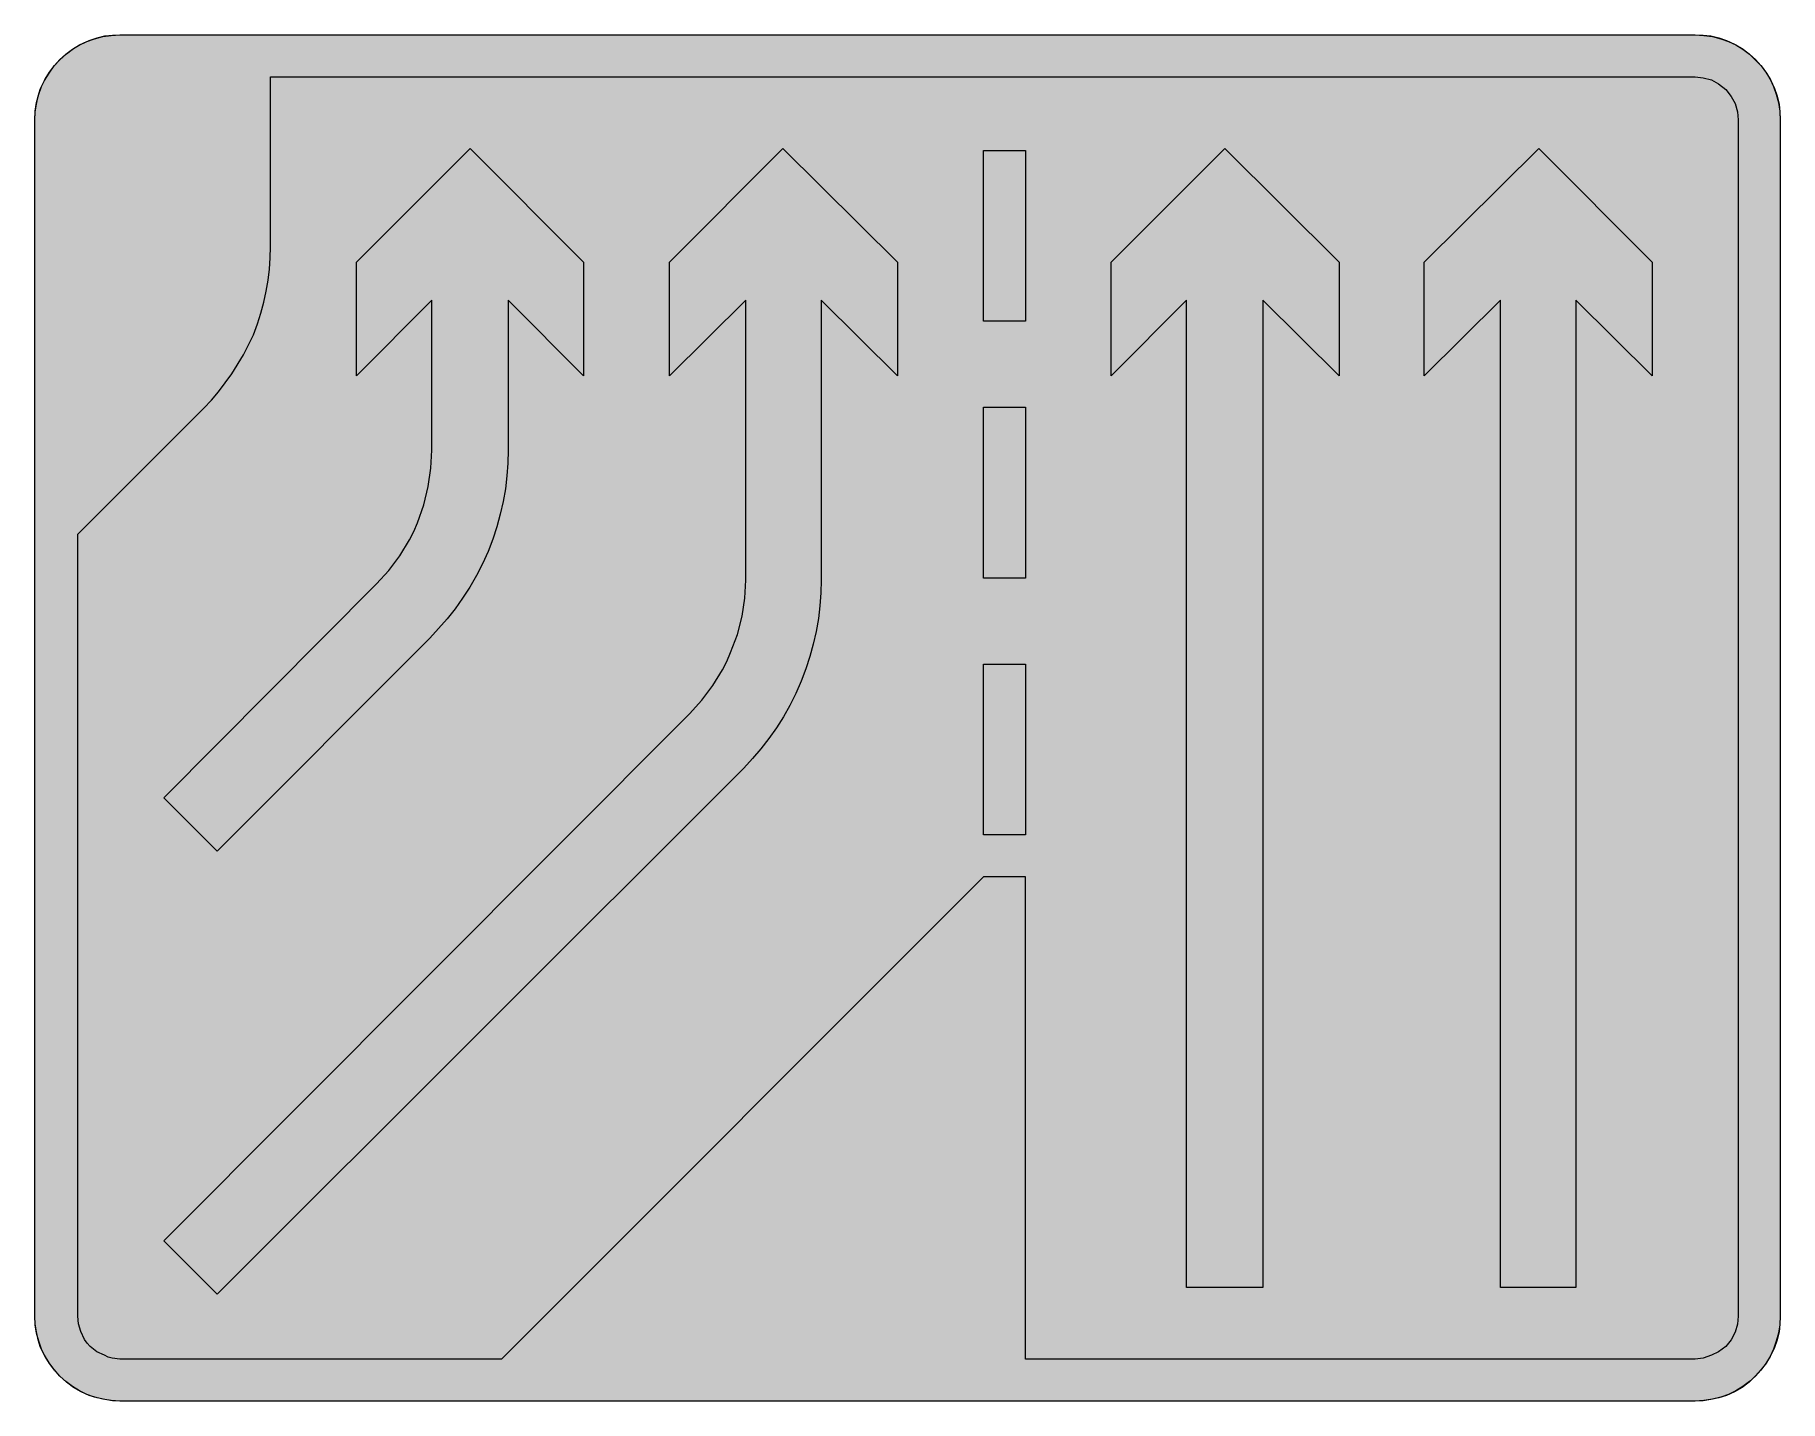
# Model space of a CAD drawing. Header units: metres. Extents: x 120 to 449, y 7 to 265.
import ezdxf

# ---------------------------------------------------------------- set-up
doc = ezdxf.new("R2010")
doc.units = ezdxf.units.M
for name, color, linetype, true_color in [('FILL_LIME_00FF00', 7, 'Continuous', 0x00ff00), ('FILL_WHITE_FFFFFF', 7, 'Continuous', 0xffffff), ('STROKE_LIME_00FF00', 7, 'Continuous', 0x00ff00)]:
    doc.layers.add(name, color=color, linetype=linetype, true_color=true_color)

msp = doc.modelspace()

# ---------------------------------------------------------------- hatches: boundary and pattern name
at = {"layer": 'FILL_LIME_00FF00', "true_color": 0x00ff00}
h = msp.add_hatch(color=7, dxfattribs=at)
h.dxf.hatch_style = 1
h.paths.add_polyline_path([(433.26, 256.86), (434.79, 256.72), (436.32, 256.32), (437.67, 255.55), (439.02, 254.52), (440.06, 253.17), (440.82, 251.82), (441.23, 250.29), (441.36, 248.76), (441.36, 23.22), (441.22, 21.71), (440.8, 20.2), (440.07, 18.76), (439.02, 17.46), (437.67, 16.51), (436.32, 15.84), (434.79, 15.28), (433.26, 15.12), (306.9, 15.12), (306.9, 106.02), (298.98, 106.02), (208.08, 15.12), (136.08, 15.12), (134.64, 15.28), (133.9, 15.5), (133.2, 15.84), (131.72, 16.51), (130.5, 17.46), (129.89, 18.14), (129.4, 18.83), (128.7, 20.34), (128.3, 21.78), (128.16, 23.22), (128.16, 170.64), (151.92, 194.4), (153.36, 195.92), (154.72, 197.5), (157.21, 200.86), (159.39, 204.45), (161.28, 208.26), (162.04, 210.29), (162.7, 212.34), (163.25, 214.4), (163.71, 216.47), (164.06, 218.55), (164.32, 220.64), (164.47, 222.73), (164.52, 224.82), (164.52, 256.86), (433.26, 256.86)])
at = {"layer": 'FILL_WHITE_FFFFFF', "true_color": 0xffffff}
h = msp.add_hatch(color=7, dxfattribs=at)
h.dxf.hatch_style = 1
h.paths.add_polyline_path([(134.7, 7.27), (133.27, 7.47), (131.8, 7.81), (130.32, 8.28), (128.76, 8.92), (127.33, 9.74), (125.99, 10.74), (124.74, 11.88), (123.7, 13.13), (122.74, 14.44), (121.88, 15.83), (121.14, 17.28), (120.67, 18.76), (120.33, 20.25), (120.13, 21.73), (120.06, 23.22), (120.06, 248.76), (120.13, 250.24), (120.33, 251.73), (120.67, 253.21), (121.14, 254.7), (121.88, 256.18), (122.74, 257.6), (123.7, 258.93), (124.74, 260.1), (125.99, 261.24), (127.33, 262.24), (128.76, 263.06), (130.32, 263.7), (131.8, 264.25), (133.27, 264.58), (134.7, 264.74), (136.08, 264.78), (433.26, 264.78), (434.75, 264.74), (436.23, 264.58), (437.72, 264.25), (439.2, 263.7), (440.68, 263.06), (442.1, 262.24), (443.43, 261.24), (444.6, 260.1), (445.74, 258.93), (446.74, 257.6), (447.56, 256.18), (448.2, 254.7), (448.75, 253.21), (449.08, 251.73), (449.24, 250.24), (449.28, 248.76), (449.28, 23.22), (449.24, 21.73), (449.08, 20.25), (448.75, 18.76), (448.2, 17.28), (447.56, 15.83), (446.74, 14.44), (445.74, 13.13), (444.6, 11.88), (443.43, 10.74), (442.1, 9.74), (440.68, 8.92), (439.2, 8.28), (437.72, 7.81), (436.23, 7.47), (434.75, 7.27), (433.26, 7.2), (136.08, 7.2), (134.7, 7.27)])
h = msp.add_hatch(color=7, dxfattribs=at)
h.dxf.hatch_style = 1
h.paths.add_polyline_path([(268.32, 159.57), (268.14, 157.15), (267.85, 154.73), (267.44, 152.32), (266.9, 149.94), (266.25, 147.57), (265.49, 145.23), (264.6, 142.92), (263.6, 140.6), (262.48, 138.36), (261.26, 136.2), (259.94, 134.12), (258.53, 132.12), (257.03, 130.19), (255.45, 128.33), (253.8, 126.54), (154.44, 27.36), (144.36, 37.44), (243.54, 136.8), (245.86, 139.33), (247.95, 142.09), (249.77, 145.08), (250.56, 146.67), (251.28, 148.32), (252.57, 151.72), (253.46, 155.16), (253.99, 158.6), (254.16, 162), (254.16, 214.74), (239.76, 200.52), (239.76, 221.94), (261.18, 243.36), (282.78, 221.94), (282.78, 200.52), (268.38, 214.74), (268.38, 162), (268.32, 159.57)])
h = msp.add_hatch(color=7, dxfattribs=at)
h.dxf.hatch_style = 1
h.paths.add_polyline_path([(154.44, 110.88), (144.36, 120.96), (184.5, 161.28), (186.82, 163.81), (188.91, 166.57), (190.73, 169.56), (191.52, 171.15), (192.24, 172.8), (193.42, 176.2), (194.27, 179.64), (194.77, 183.08), (194.94, 186.48), (194.94, 214.74), (180.72, 200.52), (180.72, 221.94), (202.14, 243.36), (223.56, 221.94), (223.56, 200.52), (209.34, 214.74), (209.34, 186.48), (209.28, 184.05), (209.1, 181.63), (208.81, 179.21), (208.4, 176.8), (207.86, 174.42), (207.21, 172.05), (206.45, 169.71), (205.56, 167.4), (204.5, 165.08), (203.34, 162.84), (202.09, 160.68), (200.75, 158.6), (199.32, 156.6), (197.81, 154.67), (194.58, 151.02), (154.44, 110.88)])
h = msp.add_hatch(color=7, dxfattribs=at)
h.dxf.hatch_style = 1
h.paths.add_polyline_path([(306.9, 243), (306.9, 210.78), (298.98, 210.78), (298.98, 243), (306.9, 243)])
h = msp.add_hatch(color=7, dxfattribs=at)
h.dxf.hatch_style = 1
h.paths.add_polyline_path([(366.12, 221.94), (366.12, 200.52), (351.72, 214.74), (351.72, 28.62), (337.32, 28.62), (337.32, 214.74), (323.1, 200.52), (323.1, 221.94), (344.52, 243.36), (366.12, 221.94)])
h = msp.add_hatch(color=7, dxfattribs=at)
h.dxf.hatch_style = 1
h.paths.add_polyline_path([(425.16, 221.94), (425.16, 200.52), (410.76, 214.74), (410.76, 28.62), (396.54, 28.62), (396.54, 214.74), (382.14, 200.52), (382.14, 221.94), (403.74, 243.36), (425.16, 221.94)])
h = msp.add_hatch(color=7, dxfattribs=at)
h.dxf.hatch_style = 1
h.paths.add_polyline_path([(306.9, 194.58), (306.9, 162.36), (298.98, 162.36), (298.98, 194.58), (306.9, 194.58)])
h = msp.add_hatch(color=7, dxfattribs=at)
h.dxf.hatch_style = 1
h.paths.add_polyline_path([(306.9, 146.16), (306.9, 113.94), (298.98, 113.94), (298.98, 146.16), (306.9, 146.16)])

# ---------------------------------------------------------------- linework, layer by layer
at = {"layer": 'FILL_LIME_00FF00', "lineweight": 0, "true_color": 0x00ff00}
msp.add_lwpolyline([(433.26, 256.86), (434.79, 256.72), (436.32, 256.32), (437.67, 255.55), (439.02, 254.52), (440.06, 253.17), (440.82, 251.82), (441.23, 250.29), (441.36, 248.76), (441.36, 23.22), (441.22, 21.71), (440.8, 20.2), (440.07, 18.76), (439.02, 17.46), (437.67, 16.51), (436.32, 15.84), (434.79, 15.28), (433.26, 15.12), (306.9, 15.12), (306.9, 106.02), (298.98, 106.02), (208.08, 15.12), (136.08, 15.12), (134.64, 15.28), (133.9, 15.5), (133.2, 15.84), (131.72, 16.51), (130.5, 17.46), (129.89, 18.14), (129.4, 18.83), (128.7, 20.34), (128.3, 21.78), (128.16, 23.22), (128.16, 170.64), (151.92, 194.4), (153.36, 195.92), (154.72, 197.5), (157.21, 200.86), (159.39, 204.45), (161.28, 208.26), (162.04, 210.29), (162.7, 212.34), (163.25, 214.4), (163.71, 216.47), (164.06, 218.55), (164.32, 220.64), (164.47, 222.73), (164.52, 224.82), (164.52, 256.86)], close=True, dxfattribs=at)
at = {"layer": 'FILL_WHITE_FFFFFF', "lineweight": 0, "true_color": 0xffffff}
for points in [[(134.7, 7.27), (133.27, 7.47), (131.8, 7.81), (130.32, 8.28), (128.76, 8.92), (127.33, 9.74), (125.99, 10.74), (124.74, 11.88), (123.7, 13.13), (122.74, 14.44), (121.88, 15.83), (121.14, 17.28), (120.67, 18.76), (120.33, 20.25), (120.13, 21.73), (120.06, 23.22), (120.06, 248.76), (120.13, 250.24), (120.33, 251.73), (120.67, 253.21), (121.14, 254.7), (121.88, 256.18), (122.74, 257.6), (123.7, 258.93), (124.74, 260.1), (125.99, 261.24), (127.33, 262.24), (128.76, 263.06), (130.32, 263.7), (131.8, 264.25), (133.27, 264.58), (134.7, 264.74), (136.08, 264.78), (433.26, 264.78), (434.75, 264.74), (436.23, 264.58), (437.72, 264.25), (439.2, 263.7), (440.68, 263.06), (442.1, 262.24), (443.43, 261.24), (444.6, 260.1), (445.74, 258.93), (446.74, 257.6), (447.56, 256.18), (448.2, 254.7), (448.75, 253.21), (449.08, 251.73), (449.24, 250.24), (449.28, 248.76), (449.28, 23.22), (449.24, 21.73), (449.08, 20.25), (448.75, 18.76), (448.2, 17.28), (447.56, 15.83), (446.74, 14.44), (445.74, 13.13), (444.6, 11.88), (443.43, 10.74), (442.1, 9.74), (440.68, 8.92), (439.2, 8.28), (437.72, 7.81), (436.23, 7.47), (434.75, 7.27), (433.26, 7.2), (136.08, 7.2)], [(268.32, 159.57), (268.14, 157.15), (267.85, 154.73), (267.44, 152.32), (266.9, 149.94), (266.25, 147.57), (265.49, 145.23), (264.6, 142.92), (263.6, 140.6), (262.48, 138.36), (261.26, 136.2), (259.94, 134.12), (258.53, 132.12), (257.03, 130.19), (255.45, 128.33), (253.8, 126.54), (154.44, 27.36), (144.36, 37.44), (243.54, 136.8), (245.86, 139.33), (247.95, 142.09), (249.77, 145.08), (250.56, 146.67), (251.28, 148.32), (252.57, 151.72), (253.46, 155.16), (253.99, 158.6), (254.16, 162), (254.16, 214.74), (239.76, 200.52), (239.76, 221.94), (261.18, 243.36), (282.78, 221.94), (282.78, 200.52), (268.38, 214.74), (268.38, 162)], [(154.44, 110.88), (144.36, 120.96), (184.5, 161.28), (186.82, 163.81), (188.91, 166.57), (190.73, 169.56), (191.52, 171.15), (192.24, 172.8), (193.42, 176.2), (194.27, 179.64), (194.77, 183.08), (194.94, 186.48), (194.94, 214.74), (180.72, 200.52), (180.72, 221.94), (202.14, 243.36), (223.56, 221.94), (223.56, 200.52), (209.34, 214.74), (209.34, 186.48), (209.28, 184.05), (209.1, 181.63), (208.81, 179.21), (208.4, 176.8), (207.86, 174.42), (207.21, 172.05), (206.45, 169.71), (205.56, 167.4), (204.5, 165.08), (203.34, 162.84), (202.09, 160.68), (200.75, 158.6), (199.32, 156.6), (197.81, 154.67), (194.58, 151.02)], [(306.9, 243), (306.9, 210.78), (298.98, 210.78), (298.98, 243)], [(366.12, 221.94), (366.12, 200.52), (351.72, 214.74), (351.72, 28.62), (337.32, 28.62), (337.32, 214.74), (323.1, 200.52), (323.1, 221.94), (344.52, 243.36)], [(425.16, 221.94), (425.16, 200.52), (410.76, 214.74), (410.76, 28.62), (396.54, 28.62), (396.54, 214.74), (382.14, 200.52), (382.14, 221.94), (403.74, 243.36)], [(306.9, 194.58), (306.9, 162.36), (298.98, 162.36), (298.98, 194.58)], [(306.9, 146.16), (306.9, 113.94), (298.98, 113.94), (298.98, 146.16)]]:
    msp.add_lwpolyline(points, close=True, dxfattribs=at)
at = {"layer": 'STROKE_LIME_00FF00', "lineweight": 0, "true_color": 0x00ff00}
for points in [[(120.06, 248.76), (120.14, 250.42), (120.39, 252.03), (120.78, 253.58), (121.32, 255.06), (122, 256.46), (122.8, 257.78), (123.73, 259.01), (124.76, 260.15), (125.9, 261.17), (127.14, 262.08), (128.46, 262.88), (129.86, 263.54), (131.33, 264.07), (132.86, 264.46), (134.45, 264.7), (136.08, 264.78)], [(136.08, 264.78), (433.26, 264.78)], [(433.26, 264.78), (434.92, 264.7), (436.53, 264.46), (438.08, 264.07), (439.56, 263.54), (440.96, 262.88), (442.28, 262.08), (443.51, 261.17), (444.64, 260.14), (445.67, 259.01), (446.58, 257.78), (447.38, 256.46), (448.04, 255.06), (448.57, 253.58), (448.96, 252.03), (449.2, 250.42), (449.28, 248.76)], [(120.06, 23.22), (120.06, 248.76)], [(449.28, 248.76), (449.28, 23.22)], [(136.08, 7.2), (134.45, 7.28), (132.86, 7.53), (131.33, 7.92), (129.86, 8.46), (128.46, 9.14), (127.14, 9.94), (125.9, 10.87), (124.76, 11.9), (123.73, 13.04), (122.8, 14.28), (122, 15.6), (121.32, 17), (120.78, 18.47), (120.39, 20), (120.14, 21.59), (120.06, 23.22)], [(449.28, 23.22), (449.2, 21.59), (448.96, 20), (448.57, 18.47), (448.04, 17), (447.38, 15.6), (446.58, 14.28), (445.67, 13.04), (444.65, 11.9), (443.51, 10.87), (442.28, 9.94), (440.96, 9.14), (439.56, 8.46), (438.08, 7.92), (436.53, 7.53), (434.92, 7.28), (433.26, 7.2)], [(433.26, 7.2), (136.08, 7.2)]]:
    msp.add_lwpolyline(points, dxfattribs=at)

doc.saveas('drawing.dxf')
